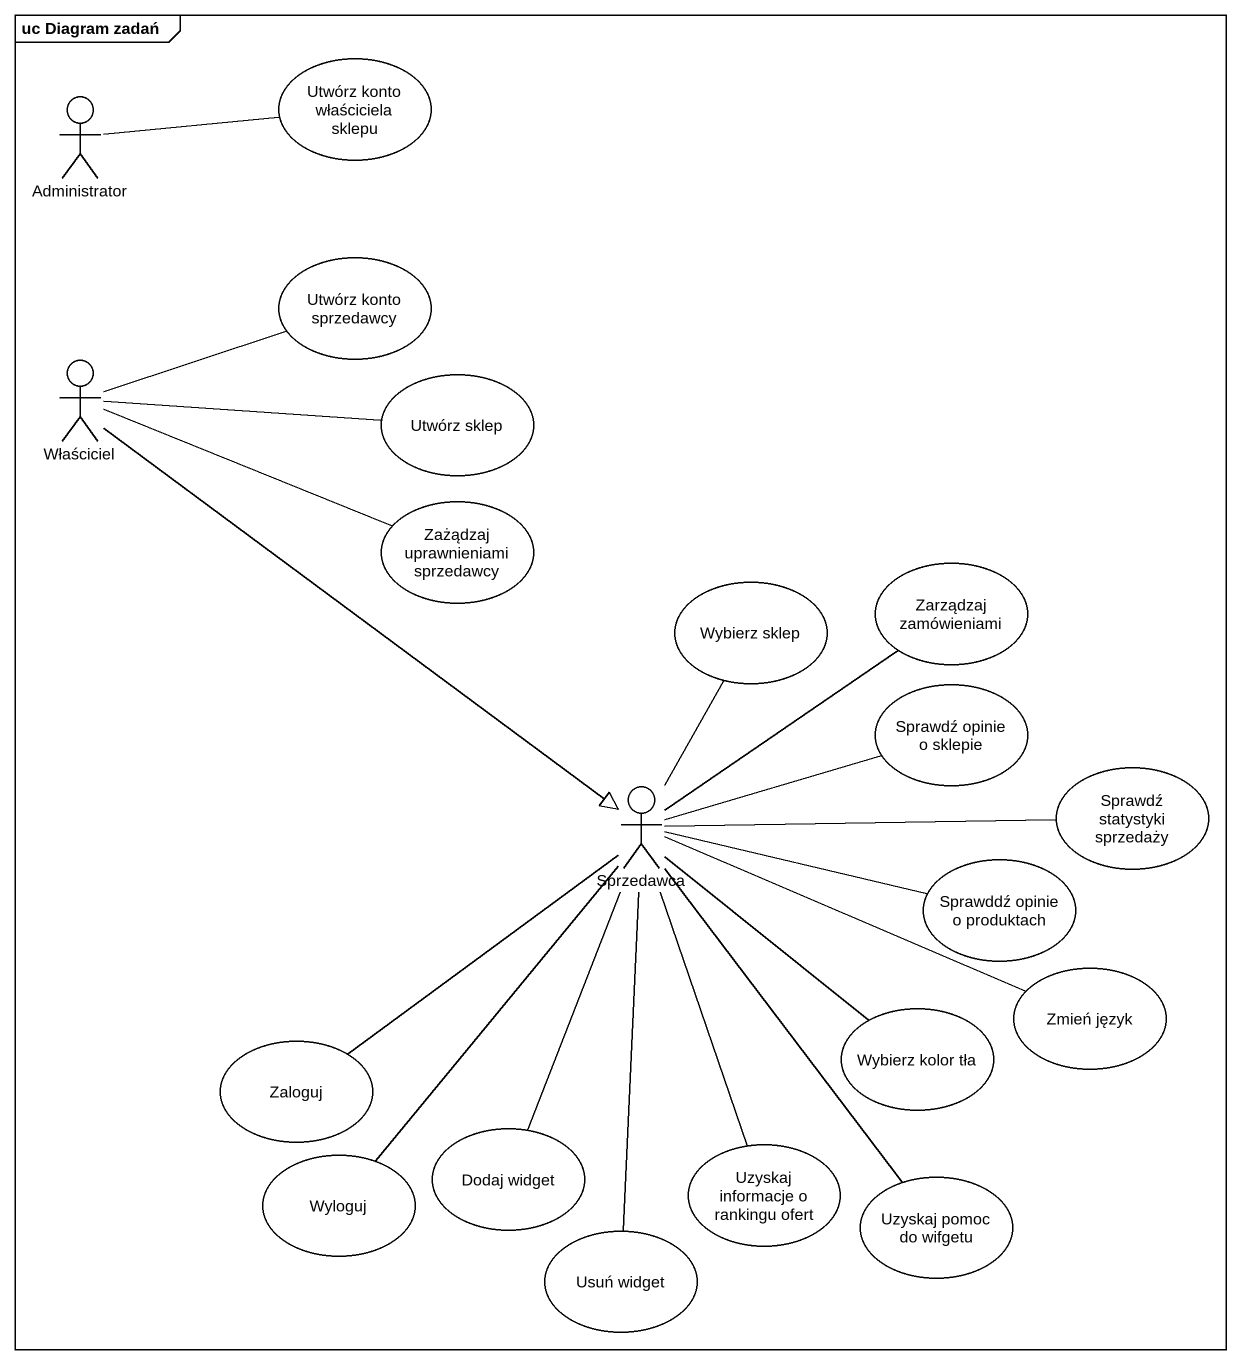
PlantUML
@startuml
mainframe uc Diagram zadań
usecase "Utwórz konto właściciela sklepu" as Utwórz_konto_właściciela
actor Administrator
usecase "Utwórz konto sprzedawcy" as Utwórz_konto_sprzedawcy
actor Właściciel
usecase "Utwórz sklep" as Utwórz_sklep
usecase "Zażądzaj uprawnieniami sprzedawcy" as Zażądzaj_uprawnieniami
usecase "Wybierz sklep" as Wybierz_sklep
usecase "Zarządzaj zamówieniami" as Zarządzaj_zamówieniami
usecase "Sprawdź opinie o sklepie" as Sprawdź_opinie_o_sklepie
usecase "Sprawdź statystyki sprzedaży" as Sprawdź_statystyki_sprzedaży
actor Sprzedawca
usecase "Sprawddź opinie o produktach" as Sprawddź_opinie_o_produktach
usecase "Zmień język" as Zmień_język
usecase Zaloguj
usecase "Wybierz kolor tła" as Wybierz_kolor_tła
usecase Wyloguj
usecase "Dodaj widget" as Dodaj_widget
usecase "Uzyskaj informacje o rankingu ofert" as Uzyskaj_informacje_o
usecase "Uzyskaj pomoc do wifgetu" as Uzyskaj_pomoc_do_wifgetu
usecase "Usuń widget" as Usuń_widget
Administrator -right- Utwórz_konto_właściciela
Właściciel -right- Utwórz_konto_sprzedawcy
Właściciel -right- Utwórz_sklep
Właściciel -right- Zażądzaj_uprawnieniami
Właściciel --|> Sprzedawca
Sprzedawca -up- Wybierz_sklep
Sprzedawca -up- Zarządzaj_zamówieniami
Sprzedawca -right- Sprawdź_opinie_o_sklepie
Sprzedawca -right- Sprawdź_statystyki_sprzedaży
Sprzedawca -right- Sprawddź_opinie_o_produktach
Sprzedawca -right- Zmień_język
Sprzedawca -- Zaloguj
Sprzedawca -- Wybierz_kolor_tła
Sprzedawca -- Wyloguj
Sprzedawca -- Dodaj_widget
Sprzedawca -- Uzyskaj_informacje_o
Sprzedawca -- Uzyskaj_pomoc_do_wifgetu
Sprzedawca -- Usuń_widget
@enduml
